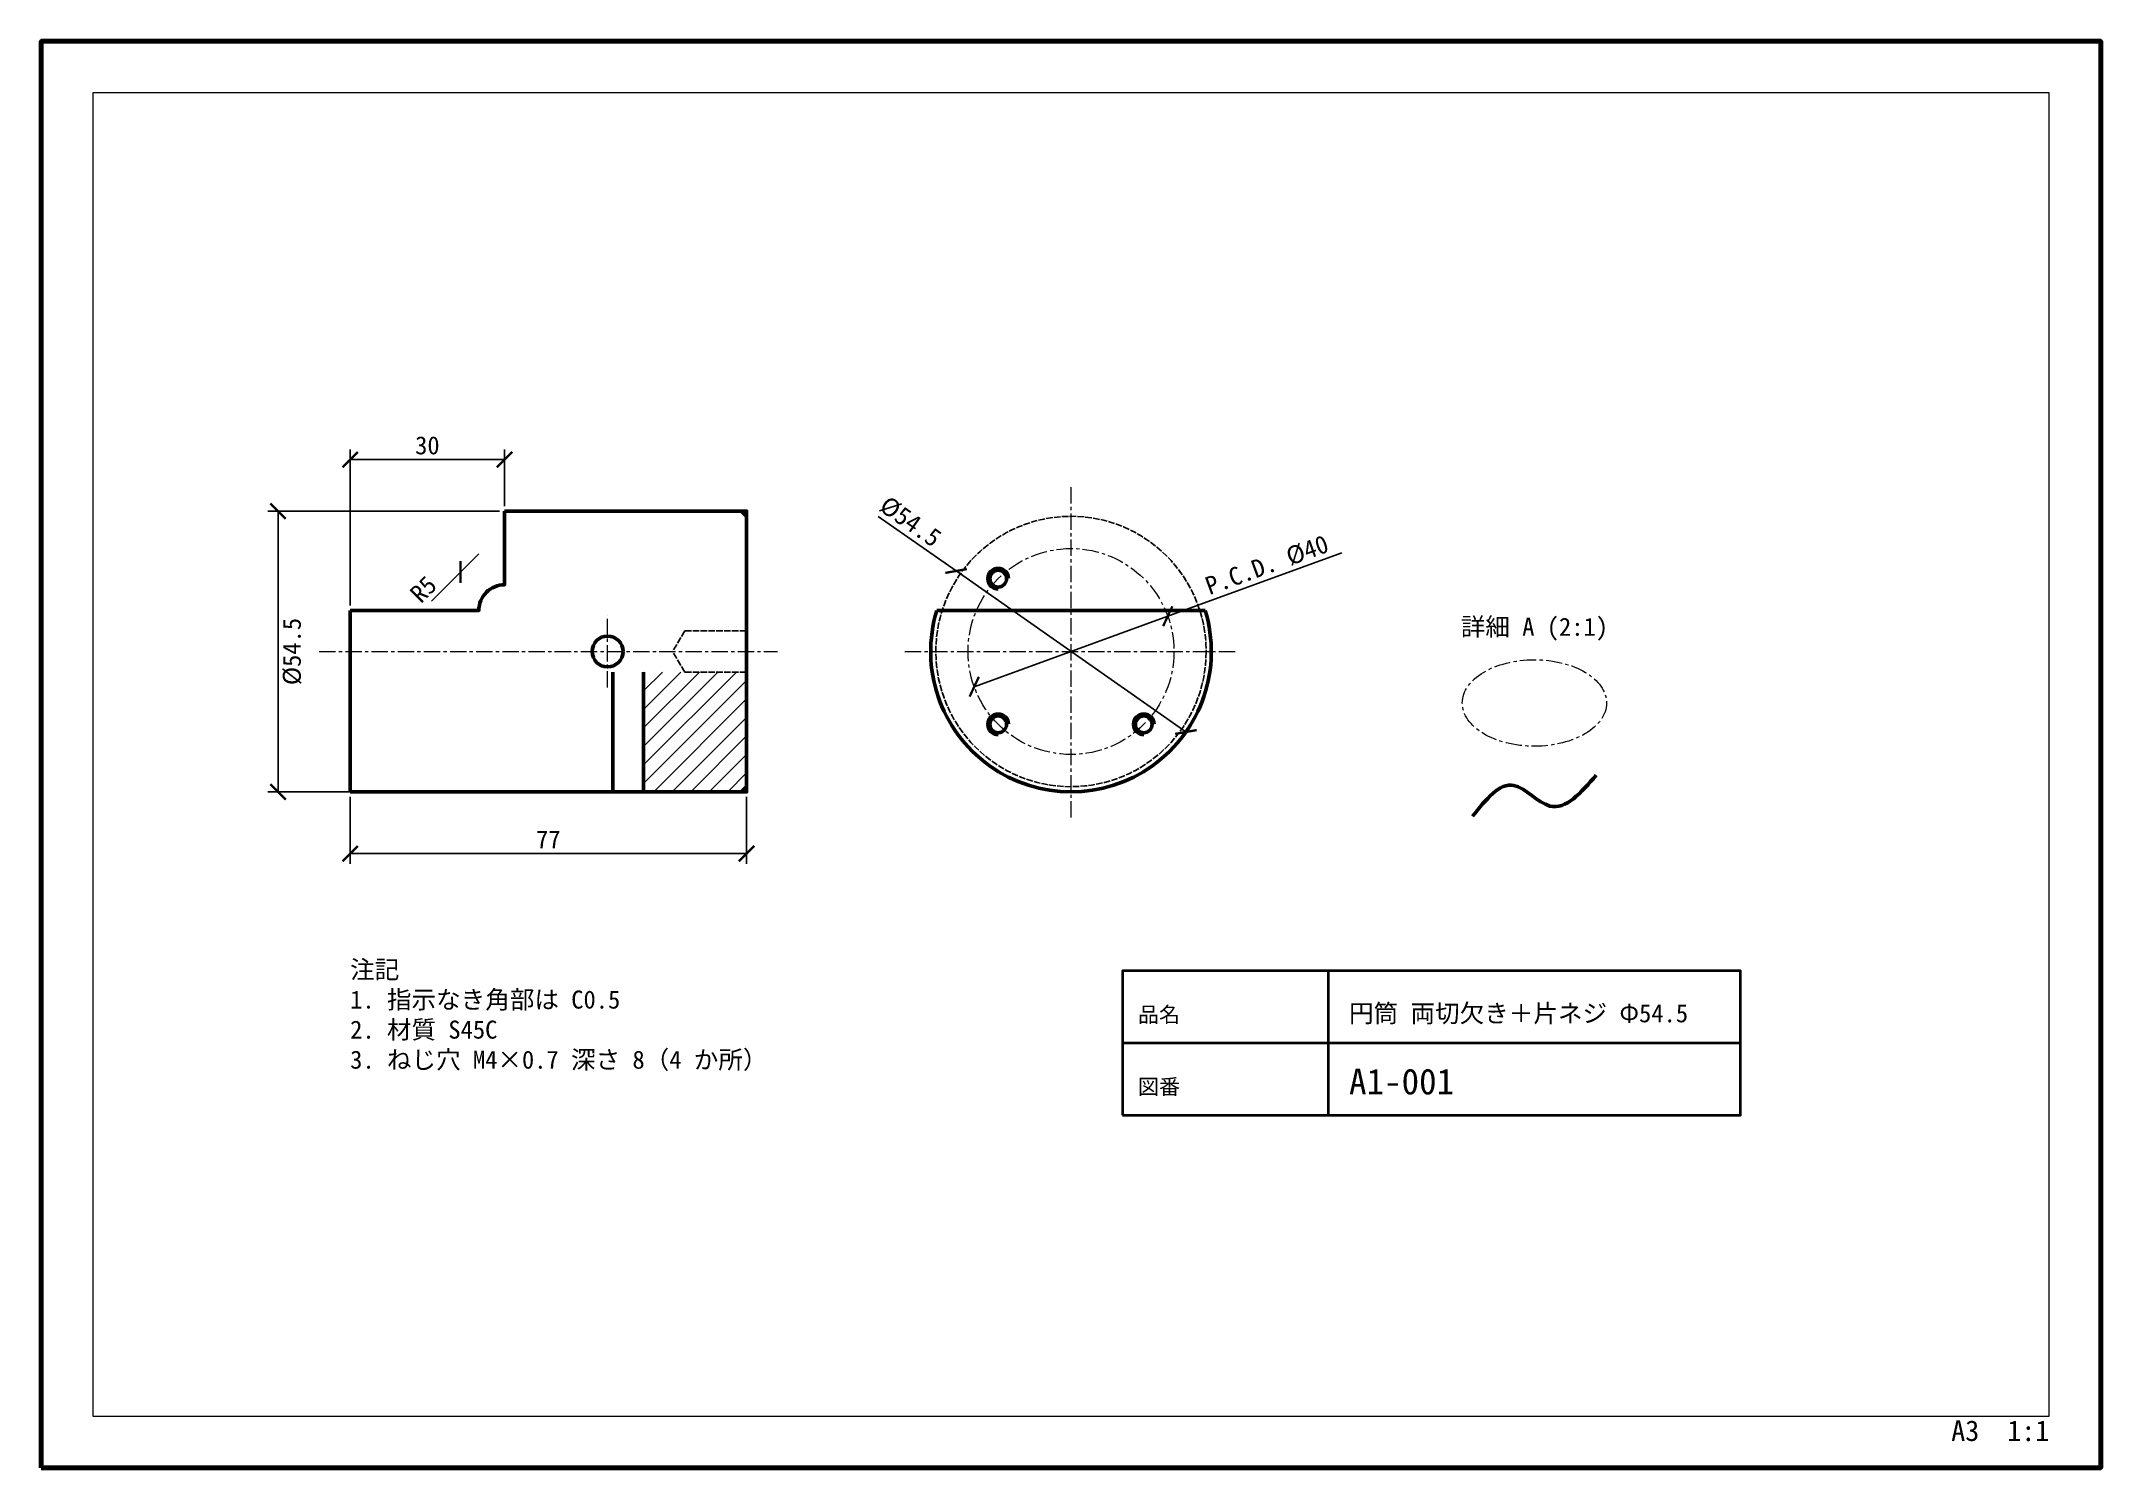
# Paper-space layout 'A3' of a CAD drawing. Header units: millimetres. Extents: x 10 to 410, y 10 to 287.
# The model-space entities are those that its viewports show. They can reach past a viewport. Long polylines and large blocks are cut down to what shows.
import ezdxf
from ezdxf.enums import TextEntityAlignment as Align

# ---------------------------------------------------------------- set-up
doc = ezdxf.new("R2010")
doc.units = ezdxf.units.MM
doc.linetypes.add('CENTER', pattern=[5.08, 3.175, -0.635, 0.635, -0.635])
doc.linetypes.add('DASHED', pattern=[1.524, 1.27, -0.254])
doc.layers.add('VIEWPORTS', color=7, linetype='Continuous')
for name, color, linetype, lineweight in [('かくれ線', 3, 'DASHED', 25), ('ハッチング', 8, 'Continuous', 13), ('中心線', 1, 'CENTER', 18), ('図枠', 7, 'Continuous', 35), ('外形線', 7, 'Continuous', 50), ('寸法', 4, 'Continuous', 18), ('文字', 7, 'Continuous', 25)]:
    doc.layers.add(name, color=color, linetype=linetype, lineweight=lineweight)
doc.styles.add('JIS', font='msgothic.ttc')
doc.dimstyles.new('JIS', dxfattribs={"dimtxt": 3.5, "dimasz": 3, "dimexe": 1.25, "dimexo": 0.625, "dimgap": 1, "dimtad": 1, "dimtih": 1, "dimtoh": 1, "dimdsep": 46, "dimcen": 2.5, "dimadec": 0, "dimazin": 0, "dimtfac": 1, "dimtofl": 0, "dimtmove": 0, "dimatfit": 3, "dimfxl": 1, "dimtolj": 1, "dimtzin": 0, "dimarcsym": 0})

# ---------------------------------------------------------------- blocks, each defined once
blk = doc.blocks.new('_ARCHTICK')
at = {"color": 0, "linetype": 'ByBlock', "const_width": 0.15}
blk.add_lwpolyline([(-0.5, -0.5), (0.5, 0.5)], dxfattribs=at)
blk = doc.blocks.new('*D1')
for p, q in [((0, -28.25), (0, -41.25)), ((77, -28.25), (77, -41.25)), ((0, -39.25), (77, -39.25))]:
    blk.add_line(p, q)
at = {"layer": 'Defpoints'}
for p in [(0, -27.25), (77, -27.25), (0, -39.25)]:
    blk.add_point(p, dxfattribs=at)
at = {"layer": '寸法', "xscale": 3, "yscale": 3, "rotation": 180}
blk.add_blockref('_ARCHTICK', (0, -39.25), dxfattribs=at)
at = {"layer": '寸法', "xscale": 3, "yscale": 3}
blk.add_blockref('_ARCHTICK', (77, -39.25), dxfattribs=at)
at = {"layer": '寸法', "insert": (38.5, -36.5), "char_height": 3.5, "attachment_point": 5, "style": 'JIS'}
blk.add_mtext('77', dxfattribs=at)
blk = doc.blocks.new('*D2')
for p, q in [((29, 27.25), (-16, 27.25)), ((-14, 27.25), (-14, -27.25)), ((29, -27.25), (-16, -27.25))]:
    blk.add_line(p, q)
at = {"layer": 'Defpoints'}
for p in [(-14, 27.25), (30, 27.25), (30, -27.25)]:
    blk.add_point(p, dxfattribs=at)
at = {"layer": '寸法', "xscale": 3, "yscale": 3}
for p, rotation in [((-14, 27.25), 270), ((-14, -27.25), 90)]:
    blk.add_blockref('_ARCHTICK', p, dxfattribs=dict(at, rotation=rotation))
at = {"layer": '寸法', "insert": (-11.25, 0), "char_height": 3.5, "attachment_point": 5, "rotation": 90, "style": 'JIS'}
blk.add_mtext('%%c54.5', dxfattribs=at)
blk = doc.blocks.new('*D3')
for p, q in [((0, 8.963), (0, 39.25)), ((0, 37.25), (30, 37.25)), ((30, 28.25), (30, 39.25))]:
    blk.add_line(p, q)
at = {"layer": 'Defpoints'}
for p in [(0, 37.25), (30, 27.25), (0, 7.963)]:
    blk.add_point(p, dxfattribs=at)
at = {"layer": '寸法', "xscale": 3, "yscale": 3, "rotation": 180}
blk.add_blockref('_ARCHTICK', (0, 37.25), dxfattribs=at)
at = {"layer": '寸法', "xscale": 3, "yscale": 3}
blk.add_blockref('_ARCHTICK', (30, 37.25), dxfattribs=at)
at = {"layer": '寸法', "insert": (15, 40), "char_height": 3.5, "attachment_point": 5, "style": 'JIS'}
blk.add_mtext('30', dxfattribs=at)
blk = doc.blocks.new('*D4')
for p, q in [((25, 18.96), (21.46, 15.43)), ((21.46, 15.43), (15.81, 9.77))]:
    blk.add_line(p, q)
at = {"layer": 'Defpoints'}
for p in [(25, 18.96), (21.46, 15.43)]:
    blk.add_point(p, dxfattribs=at)
at = {"layer": '寸法', "xscale": 3, "yscale": 3, "rotation": 45}
blk.add_blockref('_ARCHTICK', (21.46, 15.43), dxfattribs=at)
at = {"layer": '寸法', "insert": (14.22, 12.07), "char_height": 3.5, "attachment_point": 5, "rotation": 45, "style": 'JIS'}
blk.add_mtext('R5', dxfattribs=at)
blk = doc.blocks.new('*D5')
for q in [(102.52, 26.24), (162.32, -15.63)]:
    blk.add_line((117.68, 15.63), q)
at = {"layer": 'Defpoints'}
for p in [(117.68, 15.63), (140, 0)]:
    blk.add_point(p, dxfattribs=at)
at = {"layer": '寸法', "xscale": 3, "yscale": 3, "rotation": 325}
for p in [(117.68, 15.63), (162.32, -15.63)]:
    blk.add_blockref('_ARCHTICK', p, dxfattribs=at)
at = {"layer": '寸法', "insert": (108.81, 25.2), "char_height": 3.5, "attachment_point": 5, "rotation": 325, "style": 'JIS'}
blk.add_mtext('%%c54.5', dxfattribs=at)
blk = doc.blocks.new('*D6')
for q in [(192.62, 19.15), (121.21, -6.84)]:
    blk.add_line((158.79, 6.84), q)
at = {"layer": 'Defpoints'}
for p in [(158.79, 6.84), (140, 0)]:
    blk.add_point(p, dxfattribs=at)
at = {"layer": '寸法', "xscale": 3, "yscale": 3, "rotation": 200}
for p in [(158.79, 6.84), (121.21, -6.84)]:
    blk.add_blockref('_ARCHTICK', p, dxfattribs=at)
at = {"layer": '寸法', "insert": (178.06, 16.78), "char_height": 3.5, "attachment_point": 5, "rotation": 20, "style": 'JIS'}
blk.add_mtext('P.C.D. %%c40', dxfattribs=at)
blk = doc.blocks.new('表題欄')
for p, q in [((40, 0), (40, 28)), ((0, 14), (120, 14))]:
    blk.add_line(p, q)
blk.add_lwpolyline([(0, 0), (120, 0), (120, 28), (0, 28)], close=True)
at = {"style": 'JIS'}
for s, p in [('品名', (3, 18)), ('図番', (3, 4))]:
    blk.add_text(s, height=3, dxfattribs=at).set_placement(p)
for tag, p, height in [('品名', (44, 18), 3.5), ('図番', (44, 4), 5)]:
    blk.add_attdef(tag, p, '', height=height, dxfattribs=at)

msp = doc.modelspace()

# ---------------------------------------------------------------- hatches: boundary and pattern name
at = {"layer": 'ハッチング'}
h = msp.add_hatch(dxfattribs=at)
h.set_pattern_fill('ANSI31', scale=0.8)
h.paths.add_polyline_path([(57, -27.25), (76, -27.25), (77, -26.25), (77, -4), (57, -4)])

# ---------------------------------------------------------------- linework, layer by layer
at = {"layer": 'かくれ線'}
for p, q in [((65, 4), (62.6, 0)), ((65, 4), (77, 4)), ((65, -4), (62.6, 0)), ((65, -4), (77, -4))]:
    msp.add_line(p, q, dxfattribs=at)
msp.add_circle((140, 0), 26.25, dxfattribs=at)
at = {"layer": '中心線'}
for p, q in [((140, -32.25), (140, 32.25)), ((50, -7), (50, 7)), ((-6, 0), (83, 0)), ((107.75, 0), (172.25, 0))]:
    msp.add_line(p, q, dxfattribs=at)
msp.add_circle((140, 0), 20, dxfattribs=at)
msp.add_ellipse((230, -10), major_axis=(14, 0), ratio=0.6, dxfattribs=at)
at = {"layer": '外形線'}
for p, q in [((76, 27.25), (77, 26.25)), ((0, 7.963), (0, -27.25)), ((113.939, 7.963), (166.061, 7.963)), ((51, -27.25), (51, -4)), ((57, -27.25), (57, -4)), ((76, -27.25), (77, -26.25))]:
    msp.add_line(p, q, dxfattribs=at)
msp.add_lwpolyline([(0, -27.25), (77, -27.25), (77, 27.25), (30, 27.25)], dxfattribs=at)
msp.add_lwpolyline([(30, 27.25), (30, 12.963, 0.4142136), (25, 7.963), (0, 7.963)], format="xyb", dxfattribs=at)
for centre, radius in [((125.858, 14.142), 1.621), ((50, 0), 3), ((125.858, -14.142), 1.621), ((154.142, -14.142), 1.621)]:
    msp.add_circle(centre, radius, dxfattribs=at)
at = {"layer": '外形線', "color": 2}
for centre in [(125.858, 14.142), (125.858, -14.142), (154.142, -14.142)]:
    msp.add_arc(centre, 2, 0, 270, dxfattribs=at)
at = {"layer": '外形線'}
msp.add_arc((140, 0), 27.25, 163.00908, 376.99092, dxfattribs=at)
msp.add_open_spline([(218, -32), (220.593, -28.721), (225.277, -22.797), (233.917, -33.348), (239.056, -27.405), (242, -24)], degree=3, knots=[0, 0, 0, 0, 10, 18.0622577, 28.8789116, 28.8789116, 28.8789116, 28.8789116], dxfattribs=at)

# ---------------------------------------------------------------- block references
at = {"layer": '図枠'}
msp.add_blockref('表題欄', (150, -90), dxfattribs=at).add_auto_attribs({'品名': '円筒 両切欠き＋片ネジ Φ54.5', '図番': 'A1-001'})

# ---------------------------------------------------------------- texts
at = {"layer": '文字', "style": 'JIS'}
msp.add_text('詳細 A (2:1)', height=3.5, dxfattribs=at).set_placement((230, 2), align=Align.BOTTOM_CENTER)
at = {"layer": '文字', "insert": (0, -60), "char_height": 3.5, "width": 80, "attachment_point": 1, "style": 'JIS'}
msp.add_mtext('注記\\P1. 指示なき角部は C0.5\\P2. 材質 S45C\\P3. ねじ穴 M4×0.7 深さ 8（4 か所）', dxfattribs=at)

# ---------------------------------------------------------------- dimensions: what is measured, and where the dimension line sits
at = {"layer": '寸法'}
for base, p1, p2, angle, picture, middle in [((0, 37.25), (0, 7.963), (30, 27.25), 251.56505, '*D3', (15, 40)), ((0, -39.25), (0, -27.25), (77, -27.25), 278.85796, '*D1', (38.5, -36.5))]:
    dim = msp.add_linear_dim(base=base, p1=p1, p2=p2, angle=angle, dimstyle='JIS', dxfattribs=at)
    dim.commit()
    dim.dimension.update_dxf_attribs({"geometry": picture, "text_midpoint": middle})
dim = msp.add_linear_dim(base=(-14, 27.25), p1=(30, 27.25), p2=(30, -27.25), angle=218.91531, text='%%c<>', dimstyle='JIS', dxfattribs=at)
dim.commit()
dim.dimension.update_dxf_attribs({"geometry": '*D2', "text_midpoint": (-11.25, 0)})
dim = msp.add_diameter_dim_2p(p1=(162.322, -15.63), p2=(117.678, 15.63), dimstyle='JIS', dxfattribs=at)
dim.commit()
dim.dimension.update_dxf_attribs({"geometry": '*D5', "text_midpoint": (108.811, 25.196)})
dim = msp.add_diameter_dim_2p(p1=(121.206, -6.84), p2=(158.794, 6.84), text='P.C.D. <>', dimstyle='JIS', dxfattribs=at)
dim.commit()
dim.dimension.update_dxf_attribs({"geometry": '*D6', "text_midpoint": (178.057, 16.778)})
dim = msp.add_radius_dim(center=(25, 18.963), mpoint=(21.464, 15.427), dimstyle='JIS', dxfattribs=at)
dim.commit()
dim.dimension.update_dxf_attribs({"geometry": '*D4', "text_midpoint": (14.217, 12.069)})

psp = doc.layouts.new('A3')

# ---------------------------------------------------------------- linework, layer by layer
at = {"layer": '図枠', "lineweight": 70}
psp.add_lwpolyline([(10, 10), (410, 10), (410, 287), (10, 287)], close=True, dxfattribs=at)

# ---------------------------------------------------------------- texts
at = {"layer": '文字', "style": 'JIS'}
psp.add_text('A3  1:1', height=4, dxfattribs=at).set_placement((400, 14), align=Align.BOTTOM_RIGHT)

# ---------------------------------------------------------------- viewports
at = {"layer": 'VIEWPORTS'}
psp.add_viewport(center=(210, 148.5), size=(380, 257), view_center_point=(140, -20), view_height=257, dxfattribs=at)

doc.saveas('drawing.dxf')
